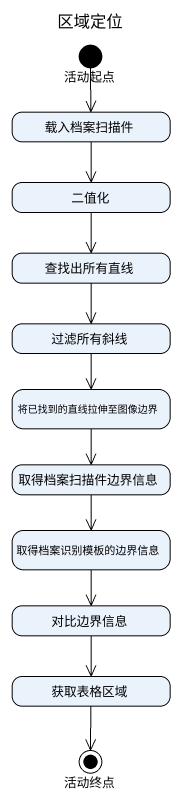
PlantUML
@startuml
title 区域定位
hide empty description
state 活动起点 <<start>>
state 载入档案扫描件
state 二值化
state 查找出所有直线
state 过滤所有斜线
state 将已找到的直线拉伸至图像边界
state 取得档案扫描件边界信息
state 取得档案识别模板的边界信息
state 对比边界信息
state 获取表格区域
state 活动终点 <<end>>
活动起点 --> 载入档案扫描件
载入档案扫描件 --> 二值化
二值化 --> 查找出所有直线
查找出所有直线 --> 过滤所有斜线
过滤所有斜线 --> 将已找到的直线拉伸至图像边界
将已找到的直线拉伸至图像边界 --> 取得档案扫描件边界信息
取得档案扫描件边界信息 --> 取得档案识别模板的边界信息
取得档案识别模板的边界信息 --> 对比边界信息
对比边界信息 --> 获取表格区域
获取表格区域 --> 活动终点
@enduml
